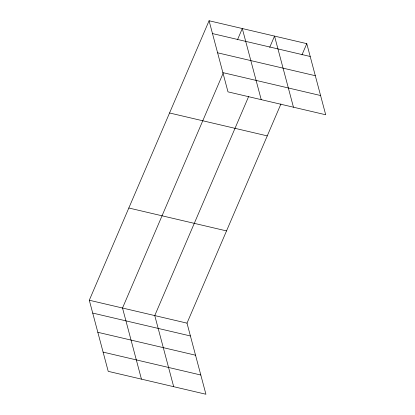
<?xml version="1.0" encoding="UTF-8"?>
<svg xmlns="http://www.w3.org/2000/svg" width="415" height="415" viewBox="0 0 415 415"><rect width="100%" height="100%" fill="white"/><g stroke="black" fill="none" stroke-linecap="round" stroke-linejoin="round"><path stroke-width="0.62" d="M280.939 103.958L187.004 323.14L205.923 394.25L108.216 371.347L89.298 300.237L209.077 20.75L306.784 43.653L325.702 114.763L227.996 91.86L209.077 20.75M223.037 73.471L122.518 308.023L141.437 379.134M237.484 39.773L242.298 28.536L261.217 99.647M248.694 96.399L154.759 315.582L173.683 386.692M269.724 47.331L274.538 36.095L293.457 107.205M301.97 54.889L306.784 43.653M212.49 33.579L310.197 56.482M217.605 52.809L315.312 75.712M222.881 72.625L320.582 95.528M169.548 112.979L267.255 135.887M128.826 208.008L226.533 230.911M89.298 300.237L187.004 323.14M92.711 313.066L190.418 335.968M97.826 332.296L195.532 355.204M103.102 352.112L200.808 375.015"/></g></svg>
